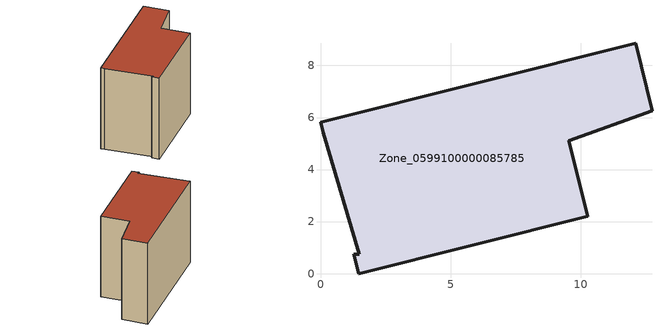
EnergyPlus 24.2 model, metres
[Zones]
Zone_0599100000085785
 floor ground (C_G): 1.48,0.74 0.1,5.41 0,5.82 12.11,8.85 12.74,6.26 9.54,5.1 10.27,2.21 1.46,0 1.27,0.75 z0
 wall outside (C_F): 1.46,0 10.27,2.21 9.54,5.1 12.74,6.26 12.11,8.85 0,5.82 0.1,5.41 1.48,0.74 1.27,0.75 1.46,0 z0:9.04
 roof outside (C_R): 1.27,0.75 1.46,0 10.27,2.21 9.54,5.1 12.74,6.26 12.11,8.85 0,5.82 0.1,5.41 1.48,0.74 z9.04
[BUILDING]
Pand.0599100000085785: North Axis=0; Terrain=City; Loads Convergence Tolerance Value=0.04; Temperature Convergence Tolerance Value=0.4; Solar Distribution=FullExterior; Maximum Number of Warmup Days=25; Minimum Number of Warmup Days=1
[Site:Location]
Rotterdam.The.Hague.AP_ZH_NLD Design_Conditions: Latitude=51.96; Longitude=4.45; Time Zone=1; Elevation=-4.5
[SITE:GROUNDTEMPERATURE:BUILDINGSURFACE]
18, 18, 18, 18, 18, 18, 18, 18, 18, 18, 18, 18
[MATERIAL] Thermal Absorptance=0.9; Solar Absorptance=0.7; Visible Absorptance=0.7
Name | Roughness | Thickness | Conductivity | Density | Specific Heat
G.TI.1992-2005 | MediumSmooth | 0.15 | 0.06 | 540 | 1210
F.TI.1992-2005 | Rough | 0.3 | 0.12 | 1920 | 840
R.TI.1992-2005 | MediumRough | 0.2 | 0.08 | 1500 | 1000
[CONSTRUCTION]
C_G: G.TI.1992-2005
C_F: F.TI.1992-2005
C_R: R.TI.1992-2005
[ZONE]
Zone_0599100000085785: Type=1; Multiplier=1; Ceiling Height=Autocalculate; Volume=Autocalculate; Floor Area=autocalculate; Part of Total Floor Area=Yes
[ZONEINFILTRATION:DESIGNFLOWRATE]
Infil_Zone_0599100000085785: Zone or ZoneList or Space or SpaceList=Zone_0599100000085785; Schedule=AlwaysOn; Design Flow Rate Calculation Method=Flow/Area; Flow Rate per Floor Area=0.0015; Constant Term Coefficient=1; Temperature Term Coefficient=0; Velocity Term Coefficient=0; Velocity Squared Term Coefficient=0
[HVACTEMPLATE:ZONE:IDEALLOADSAIRSYSTEM]
Zone_0599100000085785: Maximum Heating Supply Air Temperature=50; Minimum Cooling Supply Air Temperature=13; Maximum Heating Supply Air Humidity Ratio=0.0156; Minimum Cooling Supply Air Humidity Ratio=0.0077; Heating Limit=NoLimit; Cooling Limit=NoLimit; Dehumidification Control Type=ConstantSensibleHeatRatio; Cooling Sensible Heat Ratio=0.7; Dehumidification Setpoint=60; Humidification Control Type=None; Humidification Setpoint=30; Outdoor Air Method=None; Outdoor Air Flow Rate per Person=0.00944; Outdoor Air Flow Rate per Zone Floor Area=0; Outdoor Air Flow Rate per Zone=0; Demand Controlled Ventilation Type=None; Outdoor Air Economizer Type=NoEconomizer; Heat Recovery Type=None; Sensible Heat Recovery Effectiveness=0.7; Latent Heat Recovery Effectiveness=0.65
[ZONECONTROL:THERMOSTAT]
ThermostatControl_Zone_0599100000085785: Zone or ZoneList=Zone_0599100000085785; Control Type Schedule=DualSetpointControlType; Control 1=Thermostat_Zone_0599100000085785; Temperature Difference Between Cutout And Setpoint=0
[THERMOSTATSETPOINT:DUALSETPOINT]
Thermostat_Zone_0599100000085785: Heating Setpoint Temperature Schedule=HeatingSetpoint_Zone_0599100000085785; Cooling Setpoint Temperature Schedule=CoolingSetpoint_Zone_0599100000085785
[SCHEDULE:COMPACT]
HeatingSetpoint_Zone_0599100000085785: Through: 12/31, For: AllDays, Until: 24:00, 21
CoolingSetpoint_Zone_0599100000085785: Through: 12/31, For: AllDays, Until: 24:00, 24
DualSetpointControlType: Through: 12/31, For: AllDays, Until: 24:00, 4
AlwaysOn: Through: 12/31, For: AllDays, Until: 24:00, 1
